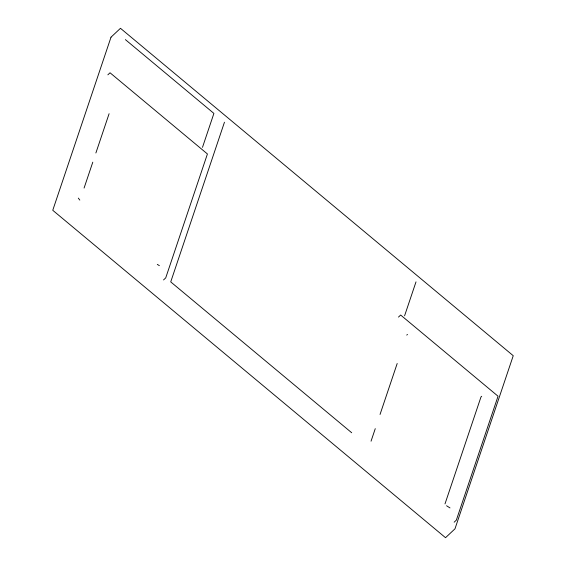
<?xml version="1.0" encoding="UTF-8"?>
<svg xmlns="http://www.w3.org/2000/svg" width="566" height="566" viewBox="0 0 566 566"><rect width="100%" height="100%" fill="white"/><g stroke="black" fill="none" stroke-linecap="round" stroke-linejoin="round"><path stroke-width="0.85" d="M84.079 188.061L92.796 162.166M95.887 152.976L109.096 113.716M202.487 147.358L213.906 113.412L125.376 39.613M224.461 122.214L170.727 281.896L351.705 432.757M404.577 315.814L416.003 281.875M371.048 441.183L375.265 428.653M380.041 414.453L397.19 363.492M444.996 503.896L480.98 396.971L481.708 396.285M107.858 74.832L110.037 72.781L207.425 153.959L165.718 277.892L163.532 279.944M398.478 317.087L400.664 315.036L498.045 396.214L456.338 520.147L454.158 522.199M406.749 335.093L407.478 334.407M157.298 264.364L159.364 265.666M446.539 505.749L449.991 507.921M78.32 198.114L79.813 200.088M111.014 37.186L52.758 210.29L445.534 537.7L454.986 528.814L513.242 355.71L120.466 28.3L111.014 37.186"/></g></svg>
